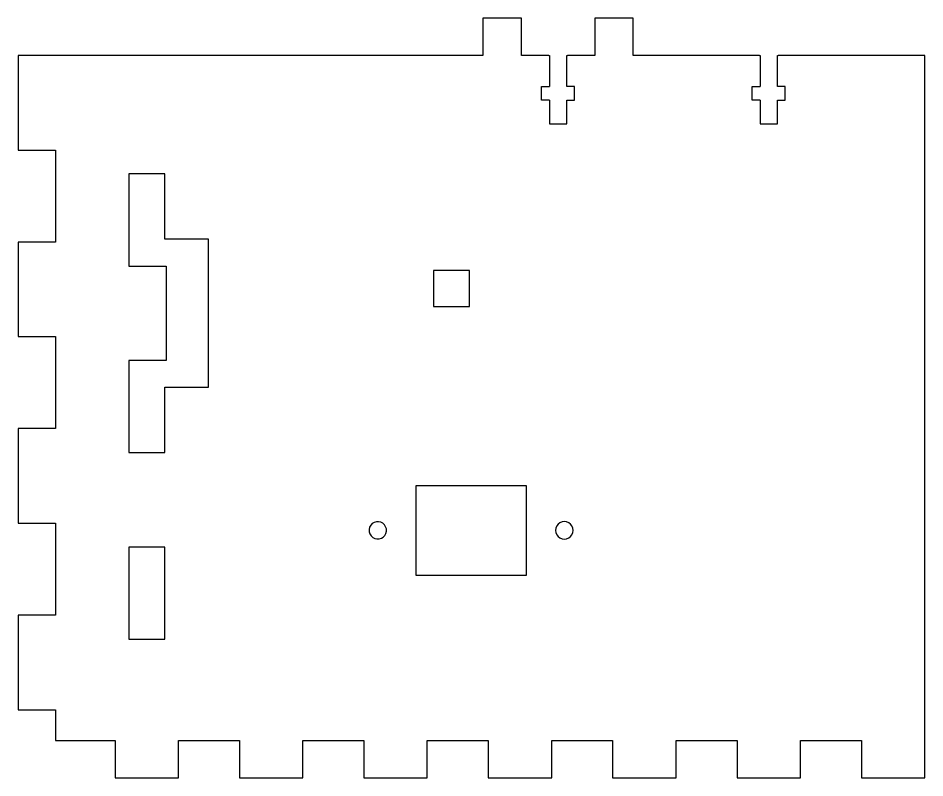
# Model space of a CAD drawing. Extents: x -235 to 103, y -8 to 774.
# Drawn here: x -51.9 to 93.9, y 205.1 to 327.3 of the extents above; entities that cross this region are included whole.
import ezdxf

# ---------------------------------------------------------------- set-up
doc = ezdxf.new("R2010")
doc.units = 0
doc.header["$MEASUREMENT"] = 0
doc.layers.add('Holes', color=2, linetype='Continuous')

msp = doc.modelspace()

# ---------------------------------------------------------------- linework, layer by layer
for p, q in [((29.01, 327.25), (22.81, 327.25)), ((22.81, 327.25), (22.81, 321.25)), ((29.01, 321.25), (29.01, 327.25)), ((47.01, 327.25), (40.81, 327.25)), ((40.81, 327.25), (40.81, 321.25)), ((47.01, 321.25), (47.01, 327.25)), ((-46.01, 321.25), (-51.91, 321.25)), ((-51.91, 321.25), (-51.91, 306.05)), ((22.81, 321.25), (-46.01, 321.25)), ((33.41, 321.25), (29.01, 321.25)), ((33.41, 321.25), (33.51, 321.25)), ((33.51, 321.25), (33.51, 316.25)), ((36.31, 316.25), (36.31, 321.25)), ((36.31, 321.25), (36.41, 321.25)), ((40.81, 321.25), (36.41, 321.25)), ((67.29, 321.25), (47.01, 321.25)), ((67.29, 321.25), (67.39, 321.25)), ((67.39, 321.25), (67.39, 316.25)), ((70.19, 316.25), (70.19, 321.25)), ((70.19, 321.25), (70.29, 321.25)), ((93.89, 321.25), (70.29, 321.25)), ((93.89, 205.1), (93.89, 321.25)), ((32.26, 316.25), (33.51, 316.25)), ((32.26, 314.05), (32.26, 316.25)), ((37.56, 316.25), (36.31, 316.25)), ((37.56, 314.05), (37.56, 316.25)), ((66.14, 316.25), (67.39, 316.25)), ((66.14, 314.05), (66.14, 316.25)), ((71.44, 316.25), (70.19, 316.25)), ((71.44, 314.05), (71.44, 316.25)), ((33.51, 314.05), (32.26, 314.05)), ((33.51, 314.05), (33.51, 310.25)), ((36.31, 314.05), (37.56, 314.05)), ((36.31, 310.25), (36.31, 314.05)), ((67.39, 314.05), (66.14, 314.05)), ((67.39, 314.05), (67.39, 310.25)), ((70.19, 310.25), (70.19, 314.05)), ((70.19, 314.05), (71.44, 314.05)), ((33.51, 310.25), (34.91, 310.25)), ((34.91, 310.25), (36.31, 310.25)), ((67.39, 310.25), (68.79, 310.25)), ((68.79, 310.25), (70.19, 310.25)), ((-51.91, 306.05), (-45.91, 306.05)), ((-45.91, 306.05), (-45.91, 291.25)), ((-45.91, 291.25), (-51.91, 291.25)), ((-51.91, 291.25), (-51.91, 276.05)), ((-51.91, 276.05), (-45.91, 276.05)), ((-45.91, 276.05), (-45.91, 261.25)), ((-45.91, 261.25), (-51.91, 261.25)), ((-51.91, 261.25), (-51.91, 246.05)), ((-51.91, 246.05), (-45.91, 246.05)), ((-45.91, 246.05), (-45.91, 231.25)), ((-45.91, 231.25), (-51.91, 231.25)), ((-51.91, 231.25), (-51.91, 216.05)), ((-51.91, 216.05), (-45.91, 216.05)), ((-45.91, 216.05), (-45.91, 211.1)), ((-45.91, 211.1), (-36.31, 211.1)), ((-36.31, 211.1), (-36.31, 205.1)), ((-26.11, 205.1), (-26.11, 211.1)), ((-26.11, 211.1), (-16.31, 211.1)), ((-16.31, 211.1), (-16.31, 205.1)), ((-6.11, 205.1), (-6.11, 211.1)), ((-6.11, 211.1), (3.69, 211.1)), ((3.69, 211.1), (3.69, 205.1)), ((13.89, 205.1), (13.89, 211.1)), ((13.89, 211.1), (23.69, 211.1)), ((23.69, 211.1), (23.69, 205.1)), ((33.89, 205.1), (33.89, 211.1)), ((33.89, 211.1), (43.69, 211.1)), ((43.69, 211.1), (43.69, 205.1)), ((53.89, 205.1), (53.89, 211.1)), ((53.89, 211.1), (63.69, 211.1)), ((63.69, 211.1), (63.69, 205.1)), ((73.89, 205.1), (73.89, 211.1)), ((73.89, 211.1), (83.69, 211.1)), ((83.69, 211.1), (83.69, 205.1)), ((-36.31, 205.1), (-26.11, 205.1)), ((-16.31, 205.1), (-6.11, 205.1)), ((3.69, 205.1), (13.89, 205.1)), ((23.69, 205.1), (33.89, 205.1)), ((43.69, 205.1), (53.89, 205.1)), ((63.69, 205.1), (73.89, 205.1)), ((83.69, 205.1), (93.89, 205.1))]:
    msp.add_line(p, q)
at = {"layer": 'Holes'}
for p, q in [((-28.31, 302.2), (-34.11, 302.2)), ((-34.11, 302.2), (-34.11, 287.4)), ((-28.31, 291.7), (-28.31, 302.2)), ((-21.31, 291.7), (-28.31, 291.7)), ((-21.31, 267.9), (-21.31, 291.7)), ((-34.11, 287.4), (-28.11, 287.4)), ((-28.11, 287.4), (-28.11, 272.2)), ((20.66, 286.69), (14.86, 286.69)), ((14.86, 286.69), (14.86, 280.89)), ((20.66, 280.89), (20.66, 286.69)), ((14.86, 280.89), (20.66, 280.89)), ((-28.11, 272.2), (-34.11, 272.2)), ((-34.11, 272.2), (-34.11, 257.4)), ((-28.31, 257.4), (-28.31, 267.9)), ((-28.31, 267.9), (-21.31, 267.9)), ((-34.11, 257.4), (-28.31, 257.4)), ((12.02, 252.07), (12.02, 237.72)), ((29.82, 252.07), (12.02, 252.07)), ((29.82, 237.72), (29.82, 252.07)), ((4.61, 245.39), (4.53, 245.04)), ((4.53, 245.04), (4.54, 244.67)), ((4.78, 245.71), (4.61, 245.39)), ((5.03, 245.98), (4.78, 245.71)), ((5.34, 246.17), (5.03, 245.98)), ((5.69, 246.28), (5.34, 246.17)), ((6.06, 246.29), (5.69, 246.28)), ((6.41, 246.21), (6.06, 246.29)), ((6.74, 246.04), (6.41, 246.21)), ((7, 245.79), (6.74, 246.04)), ((7.19, 245.48), (7, 245.79)), ((7.3, 245.13), (7.19, 245.48)), ((7.31, 244.76), (7.3, 245.13)), ((34.57, 245.26), (34.52, 244.9)), ((34.71, 245.6), (34.57, 245.26)), ((34.93, 245.89), (34.71, 245.6)), ((35.22, 246.11), (34.93, 245.89)), ((35.56, 246.25), (35.22, 246.11)), ((35.92, 246.3), (35.56, 246.25)), ((36.28, 246.25), (35.92, 246.3)), ((36.62, 246.11), (36.28, 246.25)), ((36.91, 245.89), (36.62, 246.11)), ((37.13, 245.6), (36.91, 245.89)), ((37.27, 245.26), (37.13, 245.6)), ((37.32, 244.9), (37.27, 245.26)), ((4.54, 244.67), (4.65, 244.32)), ((4.65, 244.32), (4.84, 244.01)), ((4.84, 244.01), (5.1, 243.76)), ((5.1, 243.76), (5.43, 243.59)), ((5.43, 243.59), (5.78, 243.51)), ((5.78, 243.51), (6.15, 243.52)), ((6.15, 243.52), (6.5, 243.62)), ((6.5, 243.62), (6.81, 243.82)), ((6.81, 243.82), (7.06, 244.08)), ((7.06, 244.08), (7.23, 244.4)), ((7.23, 244.4), (7.31, 244.76)), ((34.52, 244.9), (34.57, 244.54)), ((34.57, 244.54), (34.71, 244.2)), ((34.71, 244.2), (34.93, 243.91)), ((34.93, 243.91), (35.22, 243.69)), ((35.22, 243.69), (35.56, 243.55)), ((35.56, 243.55), (35.92, 243.5)), ((35.92, 243.5), (36.28, 243.55)), ((36.28, 243.55), (36.62, 243.69)), ((36.62, 243.69), (36.91, 243.91)), ((36.91, 243.91), (37.13, 244.2)), ((37.13, 244.2), (37.27, 244.54)), ((37.27, 244.54), (37.32, 244.9)), ((-34.11, 242.2), (-34.11, 227.4)), ((-28.31, 242.2), (-34.11, 242.2)), ((-28.31, 227.4), (-28.31, 242.2)), ((12.02, 237.72), (29.82, 237.72)), ((-34.11, 227.4), (-28.31, 227.4))]:
    msp.add_line(p, q, dxfattribs=at)

doc.saveas('drawing.dxf')
